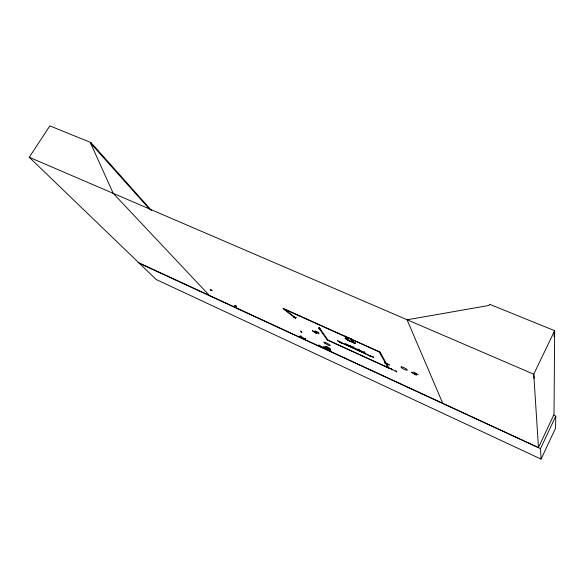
<?xml version="1.0" encoding="UTF-8"?>
<svg xmlns="http://www.w3.org/2000/svg" width="585" height="585" viewBox="0 0 585 585"><rect width="100%" height="100%" fill="white"/><g stroke="black" fill="none" stroke-linecap="round" stroke-linejoin="round"><path stroke-width="0.88" d="M554.653 330.686L554.017 414.414L538.478 447.547L533.739 374.21L554.653 330.686L489.594 304.266L489.001 305.45L407.087 319.79M345.106 336.207L347.417 339.805M553.278 415.072L555.75 416.176L555.574 428.14L541.088 459.115L156.188 279.528L29.25 157.27L49.857 125.885L90.946 142.579L151.603 210.571M365.398 353.435L364.214 351.651M358.042 348.974L359.102 350.671M350.356 345.494L351.614 347.278M351.409 347.161L350.276 345.494L351.424 347.183M347.724 339.98L345.421 336.382L347.717 339.856M325.121 343.432L323.9 341.815M323.468 346.927L324.602 348.441M318.92 327.585L320.346 329.465M319.103 327.673L320.339 329.494M303.988 338.781L305.502 338.708L304.163 338.905M305.509 338.7L304.156 338.89M318.467 332.39L316.054 332.141L318.62 332.485M327.527 350.123L330.423 350.854M373.698 357.238L369.852 356.038L373.515 357.106M314.92 330.986L318.942 333.662M315.008 331.051L318.891 333.728M413.566 371.958L418.275 374.809M345.055 336.207L351.505 339.212M353.793 342.664L347.241 339.658M349.713 341.121L345.004 338.327L349.771 341.121M391.76 369.215L386.963 367.131M541.088 459.115L540.511 448.658L555.75 416.176M353.406 342.422L351.168 338.986M347.424 339.951L345.004 336.243M328.931 349.918L328.711 350.356L325.45 348.017M329.026 349.925L328.836 350.393L325.531 348.017M389.339 364.93L384.491 362.722L389.383 364.916M337.713 340.77L342.21 343.505M209.43 295.527L113.227 193.35L90.565 143.171L90.946 142.579M416.264 375L411.518 372.236L416.344 374.978M347.417 339.856L347.219 339.739M353.771 342.627L351.505 339.066M312.383 330.737L316.39 333.399M312.5 330.737L316.492 333.406M326.722 348.199L324.01 347.527M326.883 348.294L324.002 347.607M391.906 369.91L391.029 368.418M353.391 342.532L351.146 338.949M352.777 346.612L354.122 348.353M353.866 348.309L352.813 346.591M359.336 349.413L360.111 351.037M320.295 346.452L318.927 344.828M346.4 344.916L345.567 343.344M295.359 318.174L294.021 316.317L295.396 318.152M295.593 318.225L294.233 316.397M301.853 332.741L300.419 331.008M296.025 317.633L293.78 317.479L296.237 317.728M301.092 336.009L299.557 336.17M371.248 356.272L371.475 356.616L340.024 342.057M413.917 373.581L415.767 373.34M414.107 373.683L415.855 373.508M316.968 332.448L314.701 332.097M295.63 318.021L295.089 317.714M327.468 349.757L329.655 350.335L327.483 349.793M294.913 317.341L295.374 317.545M319.425 328.492L319.03 328.317M353.567 347.556L358.312 349.764M346.101 344.17L350.825 346.371L346.203 344.265M301.231 331.944L301.604 332.104M359.907 350.364L360.404 350.59M300.471 336.185L304.617 338.678M364.609 352.514L364.221 352.331M324.024 342.444L324.353 342.539M323.951 347.731L319.754 345.786M396.242 371.416L391.533 369.259M295.403 317.611L295.001 317.428M318.979 328.243L319.439 328.456M359.95 350.378L364.506 352.397M301.714 332.214L301.363 332.053M29.25 157.27L113.285 193.372M354.02 342.803L354.174 343M380.14 352.338L282.964 308.617L294.635 317.443L295.257 317.611L283.301 308.405L379.95 351.995L389.04 368.228L327.315 340.024L318.891 328.061L319.79 328.463L327.958 340.097M347.314 339.841L353.793 342.81M339.9 342.013L371.555 356.514M395.84 370.612L396.776 372.177M327.081 339.702L388.871 367.921M323.395 346.927L324.77 348.594M138.148 262.468L537.652 447.167M139.274 263.294L540.511 448.658M354.057 342.832L354.356 343.066L353.94 342.817M337.655 340.799L342.276 343.49M327.52 350.13L330.423 350.89M113.227 193.35L533.739 374.21L534.105 378.48M90.565 143.171L150.067 209.737M379.168 351.899L387.943 367.497M406.977 319.534L442.743 403.292M554.061 331.922L554.127 336.755M355.621 343.132L351.951 342.13L355.636 343.132M211.178 289.926L210.095 289.933L212.121 290.54L211.178 289.926M235.704 305.743L234.548 305.692L236.567 306.299L235.704 305.743M316.851 331.995L317.18 332.258L316.799 332.017M325.37 343.483A3.203 0.578 28.5 0 0 330.108 345.655A3.203 0.578 28.5 0 0 326.671 343.059A3.203 0.578 28.5 0 0 325.37 343.483M325.75 347.351A3.144 0.563 28.5 0 0 330.408 349.501A3.144 0.563 28.5 0 0 327.03 346.964A3.137 0.556 28.5 0 0 325.757 347.344A3.137 0.556 28.5 0 0 330.408 349.494A3.137 0.556 28.5 0 0 327.037 346.956A3.144 0.563 28.5 0 0 325.75 347.351M401.698 367.789A3.532 0.687 27.5 0 0 407.087 370.239A3.532 0.687 27.5 0 0 403.628 367.49A3.532 0.687 27.5 0 0 401.698 367.789"/></g></svg>
